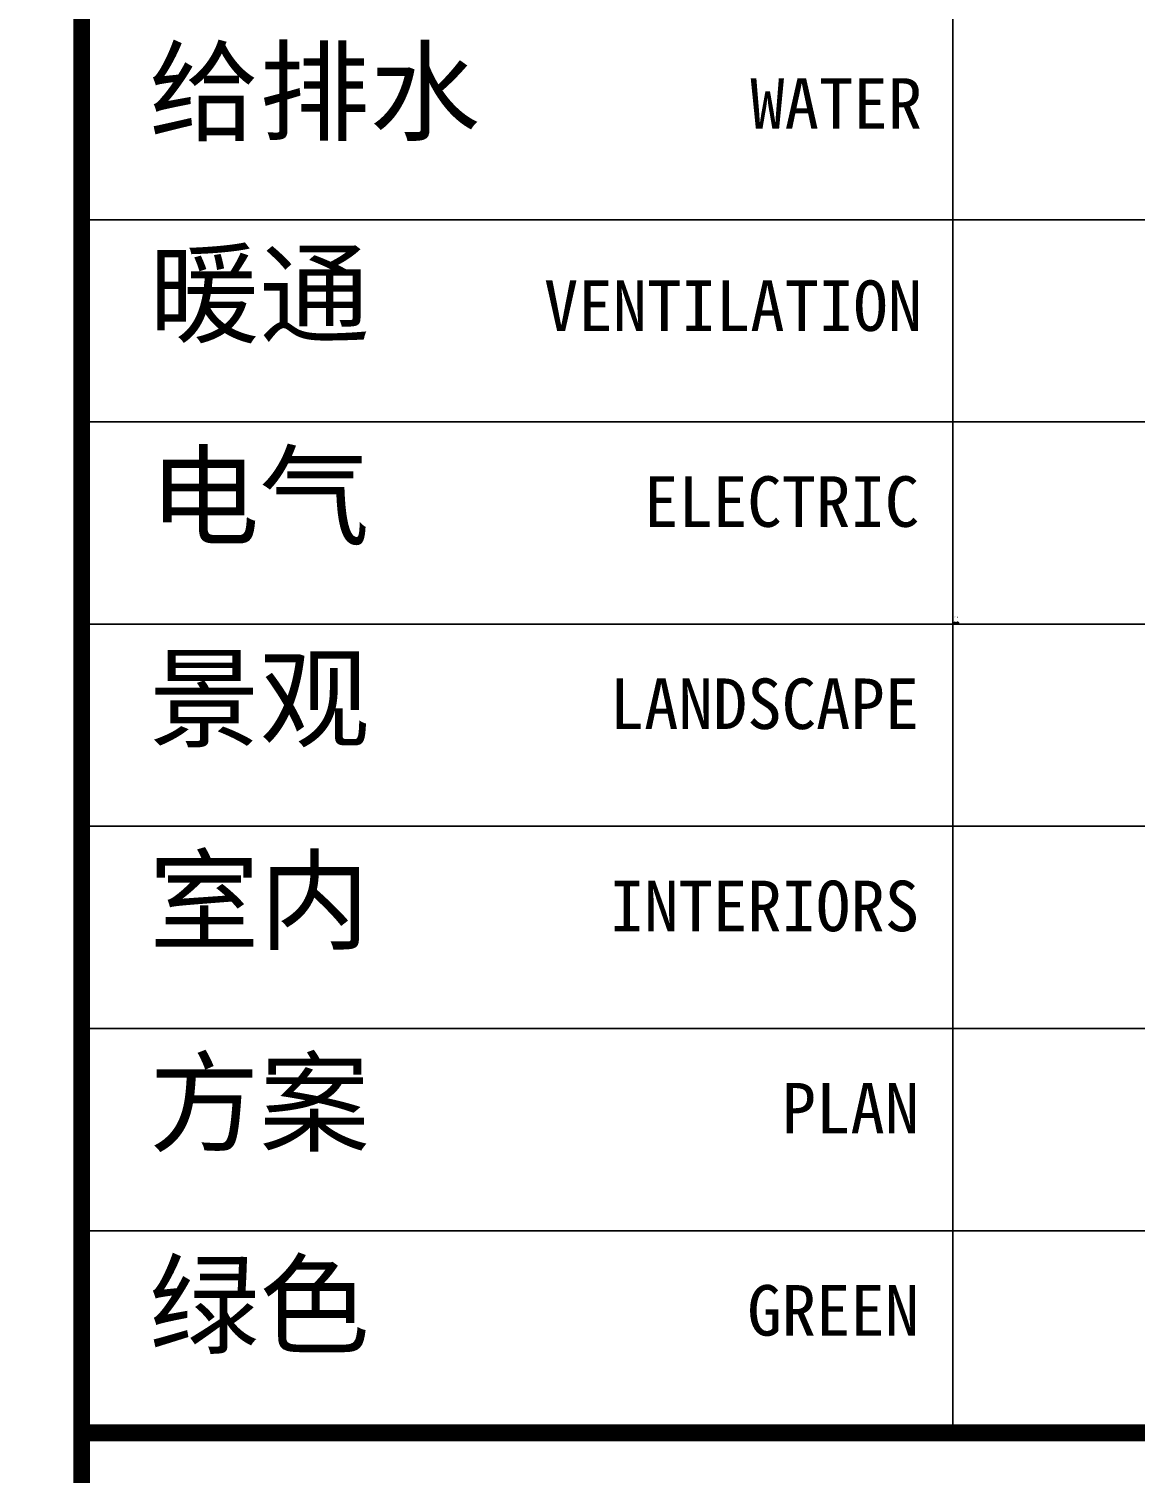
# Model space of a CAD drawing. Extents: x -415214 to 475089, y -207485 to 163917.
# Drawn here: x 65809 to 69092, y 30645 to 34931 of the extents above; entities that cross this region are included whole.
import ezdxf
from ezdxf.enums import TextEntityAlignment as Align

# ---------------------------------------------------------------- set-up
doc = ezdxf.new("R2010")
doc.units = 0
doc.header["$LTSCALE"] = 800
doc.layers.get('0').update_dxf_attribs({"linetype": 'CONTINUOUS'})
doc.layers.add('TK_TEXT', color=7, linetype='CONTINUOUS', lineweight=18)
doc.layers.add('建筑签名', color=7, linetype='CONTINUOUS')
doc.layers.add('电子签名', color=5, linetype='CONTINUOUS')
doc.styles.add('图签信息$0$华文细黑', font='STXIHEI.TTF', dxfattribs={"height": 10})

# ---------------------------------------------------------------- blocks, each defined once
blk = doc.blocks.new('图签信息')
at = {"const_width": 0.5}
for points in [[(-65, 574), (-65, 500.5), (0, 500.5), (0, 574)], [(-65, 0), (0, 0), (0, 500.5), (-65, 500.5)]]:
    blk.add_lwpolyline(points, close=True, dxfattribs=at)
at = {"const_width": 0.05}
for points in [[(-39.145, 566.5), (-39.145, 500.5)], [(-65, 536.5), (0, 536.5)], [(-65, 530.5), (0, 530.5)], [(-65, 524.5), (0, 524.5)], [(-65, 518.5), (0, 518.5)], [(-65, 512.5), (0, 512.5)], [(-65, 512.5), (0, 512.5)], [(-65, 506.5), (0, 506.5)], [(-65, 500.5), (0, 500.5)]]:
    blk.add_lwpolyline(points, dxfattribs=at)
at = {"style": '图签信息$0$华文细黑'}
for s, p in [('给排水', (-63, 541.5)), ('暖通', (-63, 535.5)), ('电气', (-63, 529.5)), ('景观', (-63, 523.5)), ('室内', (-63, 517.5)), ('方案', (-63, 511.5)), ('绿色', (-63, 505.5))]:
    blk.add_text(s, height=2.4, dxfattribs=at).set_placement(p, align=Align.TOP_LEFT)
for s, p in [('WATER', (-40.056, 540.698)), ('VENTILATION', (-40.056, 534.698)), ('ELECTRIC', (-40.145, 528.886)), ('LANDSCAPE', (-40.145, 522.886)), ('INTERIORS', (-40.145, 516.886)), ('PLAN', (-40.145, 510.886)), ('GREEN', (-40.145, 504.886))]:
    blk.add_text(s, height=1.5, dxfattribs=at).set_placement(p, align=Align.TOP_RIGHT)
blk = doc.blocks.new('图签-A1')
at = {"color": 2}
blk.add_blockref('图签信息', (0, 0), dxfattribs=at)
blk = doc.blocks.new('图框-A1')
at = {"const_width": 0.5}
blk.add_lwpolyline([(766, 584), (25, 584), (25, 10), (766, 10)], close=True, dxfattribs=at)
blk = doc.blocks.new('104 13#平面_t3')
at = {"xscale": 100, "yscale": 100, "zscale": 100}
for name, p in [('图框-A1', (-10634.5, -20285.2)), ('图签-A1', (72465.5, -19285.2))]:
    blk.add_blockref(name, p, dxfattribs=at)
blk = doc.blocks.new('A$C25DF6930')
at = {"layer": 'TK_TEXT', "lineweight": 30, "const_width": 6.67}
for points in [[(2, 104), (18, 113), (47, 132), (90, 167), (85, 130), (74, 78), (58, 26), (50, 16), (46, 19), (43, 25), (41, 31)], [(35, 207), (60, 197), (80, 182), (84, 170)], [(49, 127), (62, 119), (73, 109), (85, 96), (102, 75), (108, 67)], [(115, 144), (122, 139), (130, 127)], [(152, 242), (162, 233), (177, 218), (180, 166), (185, 77), (185, 5), (177, 9), (167, 15), (156, 25), (142, 38)], [(218, 191), (229, 190), (242, 183), (252, 168)], [(221, 143), (233, 146), (253, 158), (276, 171), (290, 177)], [(236, 114), (253, 126), (264, 136), (275, 145), (285, 151)], [(238, 65), (258, 90), (288, 130), (307, 163)], [(293, 216), (286, 204), (276, 189), (263, 175)], [(283, 161), (281, 88), (278, 45), (278, 13)], [(313, 172), (327, 189), (336, 193), (339, 190), (341, 60), (329, 63), (319, 68), (312, 75), (303, 83), (295, 93)], [(302, 165), (312, 165), (323, 162), (331, 156), (338, 148)], [(318, 88), (327, 107), (347, 145), (367, 173), (391, 200), (396, 203), (399, 199), (399, 59), (392, 60), (386, 64), (381, 70), (377, 75), (373, 82), (370, 89)], [(361, 94), (370, 110), (388, 141), (399, 163), (406, 180), (413, 191)], [(362, 178), (377, 175), (384, 171), (392, 167)]]:
    blk.add_lwpolyline(points, dxfattribs=at)
blk = doc.blocks.new('UYTITU')
at = {"layer": '电子签名', "linetype": 'Continuous'}
h = blk.add_hatch(color=5, dxfattribs=at)
h.paths.add_polyline_path([(952, 12), (951, 13), (943, 11), (940, 8), (935, -7), (932, -9), (936, -16), (940, -13), (948, 2), (950, 3)], flags=16)
h.paths.add_polyline_path([(1256, 30), (1254, 31), (1252, 29), (1239, 23), (1232, 17), (1218, 9), (1213, 3), (1211, 3), (1205, -4), (1201, -14), (1193, -26), (1191, -43), (1194, -49), (1194, -55), (1197, -57), (1197, -66), (1211, -84), (1221, -84), (1226, -81), (1228, -76), (1237, -65), (1236, -56), (1239, -52), (1239, -45), (1241, -43), (1241, -37), (1246, -25), (1247, -14), (1250, -10), (1250, -3), (1255, 12), (1256, 22), (1258, 25)], flags=16)
h.paths.add_polyline_path([(1094, 105), (1100, 105), (1103, 104), (1106, 101), (1109, 92), (1109, 49), (1105, 25), (1102, 16), (1102, 5), (1099, -7), (1100, -19), (1098, -22), (1096, -44), (1092, -57), (1094, -60), (1093, -73), (1091, -78), (1093, -88), (1094, -117), (1091, -119), (1085, -119), (1082, -109), (1081, -92), (1079, -90), (1077, -77), (1077, -57), (1075, -49), (1079, -36), (1078, -31), (1081, -16), (1080, -9), (1082, -2), (1082, 12), (1085, 24), (1087, 43), (1089, 49), (1089, 75), (1085, 95), (1088, 102)])
h.paths.add_polyline_path([(777, 145), (793, 145), (825, 140), (836, 132), (838, 132), (843, 127), (848, 119), (846, 115), (849, 85), (843, 75), (843, 65), (839, 60), (839, 51), (835, 43), (835, 38), (838, 37), (855, 50), (865, 53), (874, 53), (879, 51), (886, 39), (887, 30), (885, 16), (886, 5), (885, -9), (883, -13), (883, -25), (879, -36), (880, -41), (878, -45), (878, -72), (882, -85), (885, -87), (890, -86), (910, -65), (923, -46), (921, -31), (919, -29), (918, -22), (916, -19), (916, -5), (918, -2), (918, 5), (922, 1), (927, 5), (928, 13), (932, 17), (932, 22), (943, 25), (951, 30), (963, 28), (968, 22), (968, 15), (966, 13), (967, 10), (962, -2), (954, -11), (947, -26), (947, -31), (944, -36), (949, -43), (960, -42), (988, -30), (1005, -17), (1013, -13), (1014, -10), (1035, 1), (1044, 12), (1051, 12), (1039, -2), (1023, -17), (1009, -26), (996, -38), (980, -49), (954, -59), (943, -59), (936, -56), (926, -73), (912, -87), (904, -98), (890, -107), (881, -107), (873, -104), (865, -95), (863, -81), (860, -75), (860, -51), (863, -48), (867, -10), (866, -7), (868, 0), (868, 12), (871, 15), (871, 31), (866, 37), (860, 36), (859, 33), (852, 28), (835, 11), (832, 5), (818, -9), (812, -19), (813, -20), (808, -24), (803, -31), (790, -43), (786, -43), (778, -38), (777, -28), (783, -23), (786, -13), (797, -2), (802, 7), (812, 15), (815, 30), (818, 36), (820, 37), (820, 41), (823, 46), (823, 52), (831, 71), (832, 101), (829, 113), (816, 122), (776, 125), (768, 133), (768, 139)])
h.paths.add_polyline_path([(680, 173), (683, 173), (688, 171), (690, 163), (700, 142), (708, 133), (708, 130), (712, 126), (713, 122), (725, 104), (724, 101), (728, 99), (728, 95), (730, 94), (732, 87), (751, 68), (755, 66), (754, 61), (740, 63), (728, 73), (718, 85), (716, 89), (708, 99), (702, 110), (695, 117), (690, 126), (688, 127), (688, 130), (669, 154), (665, 161), (664, 166), (667, 170), (666, 171), (673, 171)], flags=17)
h.paths.add_polyline_path([(413, 232), (421, 232), (426, 230), (428, 227), (428, 219), (426, 218), (425, 214), (415, 201), (415, 198), (409, 194), (408, 189), (403, 185), (400, 176), (390, 163), (387, 153), (380, 145), (380, 141), (372, 124), (372, 120), (362, 93), (359, 77), (360, 71), (358, 57), (362, 44), (362, 37), (373, 24), (382, 21), (404, 20), (411, 24), (418, 31), (418, 67), (412, 93), (409, 99), (409, 104), (406, 106), (406, 111), (403, 117), (403, 121), (406, 125), (417, 129), (425, 128), (438, 111), (443, 99), (446, 79), (444, 53), (441, 36), (439, 33), (439, 20), (444, 13), (455, 6), (469, -8), (475, -10), (478, -14), (484, -16), (491, -23), (499, -27), (501, -29), (509, -32), (510, -34), (533, -49), (568, -65), (588, -76), (595, -78), (602, -84), (608, -86), (612, -90), (618, -91), (626, -94), (627, -96), (666, -108), (676, -113), (694, -119), (701, -119), (702, -121), (721, -124), (723, -127), (737, -128), (752, -134), (763, -135), (766, -137), (834, -151), (854, -150), (880, -152), (883, -150), (899, -150), (903, -147), (914, -149), (921, -146), (948, -145), (957, -143), (964, -144), (980, -142), (984, -140), (1010, -138), (1012, -136), (1025, -137), (1020, -140), (1014, -140), (991, -149), (986, -149), (953, -157), (912, -160), (878, -166), (838, -166), (798, -163), (795, -161), (751, -153), (732, -146), (703, -141), (616, -113), (607, -107), (601, -106), (593, -99), (579, -94), (576, -91), (566, -88), (558, -82), (543, -77), (531, -69), (517, -64), (515, -60), (505, -53), (499, -52), (497, -49), (483, -42), (469, -32), (467, -29), (460, -26), (442, -11), (433, -7), (430, -7), (428, -10), (423, -48), (421, -50), (419, -63), (412, -80), (407, -107), (404, -110), (403, -114), (388, -120), (380, -118), (376, -114), (374, -106), (377, -97), (379, -97), (382, -103), (386, -106), (391, -96), (393, -89), (404, -54), (405, -37), (407, -35), (406, -32), (409, 0), (384, 2), (359, 10), (358, 13), (351, 18), (347, 24), (346, 32), (341, 42), (340, 64), (343, 90), (347, 106), (351, 109), (350, 113), (354, 121), (355, 127), (360, 135), (360, 138), (368, 153), (368, 157), (389, 190), (389, 194), (393, 197), (388, 200), (386, 197), (375, 195), (368, 192), (363, 193), (357, 189), (317, 185), (315, 183), (310, 183), (306, 180), (301, 180), (300, 192), (306, 197), (319, 205), (345, 205), (349, 207), (365, 210), (403, 224)])
h.paths.add_polyline_path([(329, 376), (330, 376), (330, 372), (333, 368), (333, 363), (338, 353), (338, 346), (341, 341), (342, 331), (345, 326), (349, 314), (354, 307), (355, 300), (363, 292), (360, 288), (352, 289), (346, 293), (332, 317), (329, 327), (320, 343), (321, 346), (318, 350), (316, 367), (323, 370)])
h.paths.add_polyline_path([(842, 399), (851, 399), (858, 392), (873, 375), (884, 346), (886, 336), (885, 328), (888, 319), (888, 302), (884, 295), (884, 279), (874, 248), (871, 244), (868, 233), (878, 222), (884, 208), (884, 168), (882, 167), (878, 157), (875, 141), (858, 110), (856, 108), (853, 108), (859, 133), (862, 139), (861, 140), (866, 159), (868, 161), (868, 191), (866, 198), (867, 200), (863, 210), (848, 218), (838, 218), (829, 211), (822, 198), (818, 198), (817, 202), (822, 209), (822, 217), (827, 227), (834, 235), (843, 238), (855, 236), (861, 236), (868, 258), (868, 266), (873, 285), (872, 297), (875, 304), (872, 311), (871, 327), (868, 330), (867, 341), (864, 345), (862, 355), (839, 384), (837, 393)])
h.paths.add_polyline_path([(1268, 422), (1277, 422), (1304, 419), (1323, 409), (1332, 393), (1332, 353), (1331, 344), (1329, 341), (1330, 336), (1328, 317), (1326, 313), (1327, 311), (1316, 214), (1317, 180), (1313, 72), (1315, 67), (1323, 67), (1333, 63), (1343, 52), (1344, 45), (1339, 37), (1335, 38), (1335, 41), (1328, 50), (1317, 52), (1314, 49), (1312, 35), (1312, -17), (1315, -29), (1315, -35), (1319, -48), (1320, -63), (1323, -71), (1321, -74), (1326, -80), (1326, -85), (1332, -97), (1333, -104), (1335, -107), (1335, -112), (1342, -120), (1349, -134), (1349, -137), (1360, -153), (1362, -160), (1365, -163), (1367, -167), (1366, -168), (1372, -172), (1380, -184), (1380, -192), (1376, -195), (1366, -194), (1354, -181), (1353, -177), (1350, -175), (1350, -172), (1342, -164), (1340, -158), (1337, -157), (1331, -141), (1328, -138), (1321, -125), (1320, -117), (1314, -110), (1310, -101), (1307, -89), (1308, -88), (1305, -82), (1305, -75), (1299, -57), (1300, -56), (1298, -42), (1296, -38), (1297, -35), (1295, -25), (1293, -22), (1294, -13), (1292, -9), (1292, 6), (1294, 15), (1292, 19), (1292, 46), (1280, 42), (1276, 37), (1277, 36), (1274, 27), (1275, 19), (1270, 1), (1269, -8), (1267, -11), (1262, -32), (1255, -41), (1251, -60), (1245, -70), (1241, -82), (1226, -96), (1221, -98), (1204, -96), (1196, -92), (1188, -85), (1175, -56), (1175, -26), (1182, -5), (1187, -1), (1196, 12), (1221, 32), (1223, 32), (1242, 44), (1248, 45), (1256, 50), (1258, 54), (1259, 66), (1257, 90), (1249, 119), (1246, 125), (1227, 140), (1219, 141), (1168, 157), (1166, 159), (1166, 165), (1171, 173), (1180, 173), (1209, 164), (1217, 164), (1226, 160), (1236, 158), (1249, 151), (1264, 137), (1270, 127), (1270, 121), (1272, 120), (1278, 82), (1276, 66), (1279, 61), (1291, 63), (1294, 65), (1293, 70), (1295, 72), (1294, 94), (1296, 170), (1298, 193), (1297, 219), (1300, 229), (1300, 252), (1302, 255), (1301, 266), (1304, 269), (1314, 365), (1313, 390), (1307, 398), (1292, 403), (1262, 403), (1257, 401), (1222, 397), (1220, 395), (1206, 393), (1200, 390), (1180, 389), (1154, 384), (1141, 384), (1134, 391), (1139, 398), (1145, 402), (1155, 403), (1163, 406), (1196, 408), (1224, 414), (1231, 414), (1240, 418), (1256, 419)])
h.paths.add_polyline_path([(456, 425), (463, 422), (466, 413), (463, 398), (463, 384), (459, 375), (459, 367), (454, 363), (453, 353), (442, 323), (442, 319), (437, 313), (424, 282), (417, 273), (417, 271), (415, 271), (417, 282), (422, 292), (422, 295), (432, 320), (434, 336), (441, 354), (441, 361), (444, 370), (444, 415), (449, 423)])
at = {"layer": '电子签名', "color": 5, "linetype": 'Continuous'}
for p, q in [((300, 192), (306, 197)), ((301, 180), (300, 192)), ((306, 180), (301, 180)), ((306, 197), (319, 205)), ((310, 183), (306, 180)), ((315, 183), (310, 183)), ((317, 185), (315, 183)), ((316, 367), (323, 370)), ((318, 350), (316, 367)), ((357, 189), (317, 185)), ((321, 346), (318, 350)), ((319, 205), (345, 205)), ((320, 343), (321, 346)), ((329, 327), (320, 343)), ((323, 370), (329, 376)), ((329, 376), (330, 376)), ((332, 317), (329, 327)), ((330, 376), (330, 372)), ((330, 372), (333, 368)), ((346, 293), (332, 317)), ((333, 368), (333, 363)), ((333, 363), (338, 353)), ((338, 353), (338, 346)), ((338, 346), (341, 341)), ((340, 64), (343, 90)), ((341, 42), (340, 64)), ((341, 341), (342, 331)), ((346, 32), (341, 42)), ((342, 331), (345, 326)), ((343, 90), (347, 106)), ((345, 326), (349, 314)), ((345, 205), (349, 207)), ((352, 289), (346, 293)), ((347, 24), (346, 32)), ((347, 106), (351, 109)), ((351, 18), (347, 24)), ((349, 314), (354, 307)), ((349, 207), (365, 210)), ((350, 113), (354, 121)), ((351, 109), (350, 113)), ((358, 13), (351, 18)), ((360, 288), (352, 289)), ((354, 307), (355, 300)), ((354, 121), (355, 127)), ((355, 300), (363, 292)), ((355, 127), (360, 135)), ((363, 193), (357, 189)), ((360, 71), (358, 57)), ((358, 57), (362, 44)), ((359, 10), (358, 13)), ((362, 93), (359, 77)), ((359, 77), (360, 71)), ((384, 2), (359, 10)), ((363, 292), (360, 288)), ((360, 138), (368, 153)), ((360, 135), (360, 138)), ((372, 120), (362, 93)), ((362, 44), (362, 37)), ((362, 37), (373, 24)), ((368, 192), (363, 193)), ((365, 210), (403, 224)), ((375, 195), (368, 192)), ((368, 157), (389, 190)), ((368, 153), (368, 157)), ((380, 141), (372, 124)), ((372, 124), (372, 120)), ((373, 24), (382, 21)), ((386, 197), (375, 195)), ((387, 153), (380, 145)), ((380, 145), (380, 141)), ((382, 21), (404, 20)), ((409, 0), (384, 2)), ((388, 200), (386, 197)), ((390, 163), (387, 153)), ((393, 197), (388, 200)), ((389, 194), (393, 197)), ((389, 190), (389, 194)), ((400, 176), (390, 163)), ((403, 185), (400, 176)), ((403, 224), (413, 232)), ((408, 189), (403, 185)), ((403, 121), (406, 125)), ((403, 117), (403, 121)), ((406, 111), (403, 117)), ((404, 20), (411, 24)), ((406, 125), (417, 129)), ((406, 106), (406, 111)), ((409, 104), (406, 106)), ((406, -32), (409, 0)), ((409, 194), (408, 189)), ((415, 198), (409, 194)), ((409, 99), (409, 104)), ((412, 93), (409, 99)), ((411, 24), (418, 31)), ((418, 67), (412, 93)), ((413, 232), (421, 232)), ((415, 271), (417, 282)), ((417, 271), (415, 271)), ((425, 214), (415, 201)), ((415, 201), (415, 198)), ((417, 282), (422, 292)), ((424, 282), (417, 273)), ((417, 273), (417, 271)), ((417, 129), (425, 128)), ((418, 31), (418, 67)), ((421, 232), (426, 230)), ((422, 295), (432, 320)), ((422, 292), (422, 295)), ((437, 313), (424, 282)), ((426, 218), (425, 214)), ((425, 128), (438, 111)), ((426, 230), (428, 227)), ((428, 219), (426, 218)), ((428, 227), (428, 219)), ((432, 320), (434, 336)), ((434, 336), (441, 354)), ((442, 319), (437, 313)), ((438, 111), (443, 99)), ((441, 36), (439, 33)), ((439, 33), (439, 20)), ((439, 20), (444, 13)), ((441, 361), (444, 370)), ((441, 354), (441, 361)), ((444, 53), (441, 36)), ((453, 353), (442, 323)), ((442, 323), (442, 319)), ((443, 99), (446, 79)), ((444, 415), (449, 423)), ((444, 370), (444, 415)), ((446, 79), (444, 53)), ((444, 13), (455, 6)), ((449, 423), (456, 425)), ((454, 363), (453, 353)), ((459, 367), (454, 363)), ((455, 6), (469, -8)), ((456, 425), (463, 422)), ((463, 384), (459, 375)), ((459, 375), (459, 367)), ((463, 422), (466, 413)), ((466, 413), (463, 398)), ((463, 398), (463, 384)), ((664, 166), (667, 170)), ((665, 161), (664, 166)), ((669, 154), (665, 161)), ((666, 171), (673, 171)), ((667, 170), (666, 171)), ((688, 130), (669, 154)), ((673, 171), (680, 173)), ((680, 173), (683, 173)), ((683, 173), (688, 171)), ((688, 171), (690, 163)), ((688, 127), (688, 130)), ((690, 126), (688, 127)), ((690, 163), (700, 142)), ((695, 117), (690, 126)), ((702, 110), (695, 117)), ((700, 142), (708, 133)), ((708, 99), (702, 110)), ((708, 133), (708, 130)), ((708, 130), (712, 126)), ((716, 89), (708, 99)), ((712, 126), (713, 122)), ((713, 122), (725, 104)), ((718, 85), (716, 89)), ((728, 73), (718, 85)), ((725, 104), (724, 101)), ((724, 101), (728, 99)), ((728, 99), (728, 95)), ((728, 95), (730, 94)), ((740, 63), (728, 73)), ((730, 94), (732, 87)), ((732, 87), (751, 68)), ((754, 61), (740, 63)), ((751, 68), (755, 66)), ((755, 66), (754, 61)), ((768, 139), (777, 145)), ((768, 133), (768, 139)), ((776, 125), (768, 133)), ((816, 122), (776, 125)), ((777, 145), (793, 145)), ((793, 145), (825, 140)), ((797, -2), (802, 7)), ((802, 7), (812, 15)), ((812, 15), (815, 30)), ((815, 30), (818, 36)), ((829, 113), (816, 122)), ((817, 202), (822, 209)), ((818, 198), (817, 202)), ((822, 198), (818, 198)), ((818, 36), (820, 37)), ((832, 5), (818, -9)), ((820, 41), (823, 46)), ((820, 37), (820, 41)), ((822, 217), (827, 227)), ((822, 209), (822, 217)), ((829, 211), (822, 198)), ((823, 52), (831, 71)), ((823, 46), (823, 52)), ((825, 140), (836, 132)), ((827, 227), (834, 235)), ((838, 218), (829, 211)), ((832, 101), (829, 113)), ((831, 71), (832, 101)), ((835, 11), (832, 5)), ((834, 235), (843, 238)), ((839, 51), (835, 43)), ((835, 43), (835, 38)), ((835, 38), (838, 37)), ((852, 28), (835, 11)), ((836, 132), (838, 132)), ((837, 393), (842, 399)), ((839, 384), (837, 393)), ((848, 218), (838, 218)), ((838, 132), (843, 127)), ((838, 37), (855, 50)), ((862, 355), (839, 384)), ((843, 65), (839, 60)), ((839, 60), (839, 51)), ((842, 399), (851, 399)), ((843, 238), (855, 236)), ((843, 127), (848, 119)), ((849, 85), (843, 75)), ((843, 75), (843, 65)), ((848, 119), (846, 115)), ((846, 115), (849, 85)), ((863, 210), (848, 218)), ((851, 399), (858, 392)), ((859, 33), (852, 28)), ((853, 108), (859, 133)), ((856, 108), (853, 108)), ((855, 236), (861, 236)), ((855, 50), (865, 53)), ((858, 110), (856, 108)), ((858, 392), (873, 375)), ((875, 141), (858, 110)), ((859, 133), (862, 139)), ((860, 36), (859, 33)), ((866, 37), (860, 36)), ((861, 236), (868, 258)), ((861, 140), (866, 159)), ((862, 139), (861, 140)), ((864, 345), (862, 355)), ((867, 200), (863, 210)), ((867, 341), (864, 345)), ((865, 53), (874, 53)), ((866, 198), (867, 200)), ((868, 191), (866, 198)), ((866, 159), (868, 161)), ((871, 31), (866, 37)), ((866, -7), (868, 0)), ((868, 330), (867, 341)), ((871, 327), (868, 330)), ((868, 266), (873, 285)), ((868, 258), (868, 266)), ((871, 244), (868, 233)), ((868, 233), (878, 222)), ((868, 161), (868, 191)), ((868, 12), (871, 15)), ((868, 0), (868, 12)), ((872, 311), (871, 327)), ((874, 248), (871, 244)), ((871, 15), (871, 31)), ((875, 304), (872, 311)), ((872, 297), (875, 304)), ((873, 285), (872, 297)), ((873, 375), (884, 346)), ((884, 279), (874, 248)), ((874, 53), (879, 51)), ((878, 157), (875, 141)), ((878, 222), (884, 208)), ((882, 167), (878, 157)), ((879, 51), (886, 39)), ((884, 168), (882, 167)), ((884, 346), (886, 336)), ((888, 302), (884, 295)), ((884, 295), (884, 279)), ((884, 208), (884, 168)), ((886, 336), (885, 328)), ((885, 328), (888, 319)), ((887, 30), (885, 16)), ((885, 16), (886, 5)), ((886, 5), (885, -9)), ((886, 39), (887, 30)), ((888, 319), (888, 302)), ((918, 5), (922, 1)), ((918, -2), (918, 5)), ((922, 1), (927, 5)), ((927, 5), (928, 13)), ((928, 13), (932, 17)), ((932, 22), (943, 25)), ((932, 17), (932, 22)), ((940, 8), (935, -7)), ((943, 11), (940, 8)), ((940, -13), (948, 2)), ((943, 25), (951, 30)), ((951, 13), (943, 11)), ((948, 2), (950, 3)), ((950, 3), (952, 12)), ((951, 30), (963, 28)), ((952, 12), (951, 13)), ((967, 10), (962, -2)), ((963, 28), (968, 22)), ((968, 15), (966, 13)), ((966, 13), (967, 10)), ((968, 22), (968, 15)), ((1014, -10), (1035, 1)), ((1035, 1), (1044, 12)), ((1051, 12), (1039, -2)), ((1044, 12), (1051, 12)), ((1082, 12), (1085, 24)), ((1082, -2), (1082, 12)), ((1085, 95), (1088, 102)), ((1089, 75), (1085, 95)), ((1085, 24), (1087, 43)), ((1087, 43), (1089, 49)), ((1088, 102), (1094, 105)), ((1089, 49), (1089, 75)), ((1094, 105), (1100, 105)), ((1102, 5), (1099, -7)), ((1100, 105), (1103, 104)), ((1105, 25), (1102, 16)), ((1102, 16), (1102, 5)), ((1103, 104), (1106, 101)), ((1109, 49), (1105, 25)), ((1106, 101), (1109, 92)), ((1109, 92), (1109, 49)), ((1134, 391), (1139, 398)), ((1141, 384), (1134, 391)), ((1139, 398), (1145, 402)), ((1154, 384), (1141, 384)), ((1145, 402), (1155, 403)), ((1180, 389), (1154, 384)), ((1155, 403), (1163, 406)), ((1163, 406), (1196, 408)), ((1166, 165), (1171, 173)), ((1166, 159), (1166, 165)), ((1168, 157), (1166, 159)), ((1219, 141), (1168, 157)), ((1171, 173), (1180, 173)), ((1200, 390), (1180, 389)), ((1180, 173), (1209, 164)), ((1187, -1), (1196, 12)), ((1196, 408), (1224, 414)), ((1196, 12), (1221, 32)), ((1206, 393), (1200, 390)), ((1211, 3), (1205, -4)), ((1220, 395), (1206, 393)), ((1209, 164), (1217, 164)), ((1213, 3), (1211, 3)), ((1218, 9), (1213, 3)), ((1217, 164), (1226, 160)), ((1232, 17), (1218, 9)), ((1227, 140), (1219, 141)), ((1222, 397), (1220, 395)), ((1221, 32), (1223, 32)), ((1257, 401), (1222, 397)), ((1223, 32), (1242, 44)), ((1224, 414), (1231, 414)), ((1226, 160), (1236, 158)), ((1246, 125), (1227, 140)), ((1231, 414), (1240, 418)), ((1239, 23), (1232, 17)), ((1236, 158), (1249, 151)), ((1252, 29), (1239, 23)), ((1240, 418), (1256, 419)), ((1242, 44), (1248, 45)), ((1249, 119), (1246, 125)), ((1248, 45), (1256, 50)), ((1249, 151), (1264, 137)), ((1257, 90), (1249, 119)), ((1250, -3), (1255, 12)), ((1254, 31), (1252, 29)), ((1256, 30), (1254, 31)), ((1255, 12), (1256, 22)), ((1256, 419), (1268, 422)), ((1256, 50), (1258, 54)), ((1258, 25), (1256, 30)), ((1256, 22), (1258, 25)), ((1262, 403), (1257, 401)), ((1259, 66), (1257, 90)), ((1258, 54), (1259, 66)), ((1292, 403), (1262, 403)), ((1264, 137), (1270, 127)), ((1268, 422), (1277, 422)), ((1270, 1), (1269, -8)), ((1270, 127), (1270, 121)), ((1270, 121), (1272, 120)), ((1275, 19), (1270, 1)), ((1272, 120), (1278, 82)), ((1277, 36), (1274, 27)), ((1274, 27), (1275, 19)), ((1278, 82), (1276, 66)), ((1276, 66), (1279, 61)), ((1280, 42), (1276, 37)), ((1276, 37), (1277, 36)), ((1277, 422), (1304, 419)), ((1279, 61), (1291, 63)), ((1292, 46), (1280, 42)), ((1291, 63), (1294, 65)), ((1307, 398), (1292, 403)), ((1292, 19), (1292, 46)), ((1294, 15), (1292, 19)), ((1292, 6), (1294, 15)), ((1292, -9), (1292, 6)), ((1293, 70), (1295, 72)), ((1294, 65), (1293, 70)), ((1294, 94), (1296, 170)), ((1295, 72), (1294, 94)), ((1296, 170), (1298, 193)), ((1297, 219), (1300, 229)), ((1298, 193), (1297, 219)), ((1300, 252), (1302, 255)), ((1300, 229), (1300, 252)), ((1301, 266), (1304, 269)), ((1302, 255), (1301, 266)), ((1304, 419), (1323, 409)), ((1304, 269), (1314, 365)), ((1313, 390), (1307, 398)), ((1314, 49), (1312, 35)), ((1312, 35), (1312, -17)), ((1314, 365), (1313, 390)), ((1317, 180), (1313, 72)), ((1313, 72), (1315, 67)), ((1317, 52), (1314, 49)), ((1315, 67), (1323, 67)), ((1327, 311), (1316, 214)), ((1316, 214), (1317, 180)), ((1328, 50), (1317, 52)), ((1323, 409), (1332, 393)), ((1323, 67), (1333, 63)), ((1328, 317), (1326, 313)), ((1326, 313), (1327, 311)), ((1330, 336), (1328, 317)), ((1335, 41), (1328, 50)), ((1331, 344), (1329, 341)), ((1329, 341), (1330, 336)), ((1332, 353), (1331, 344)), ((1332, 393), (1332, 353)), ((1333, 63), (1343, 52)), ((1335, 38), (1335, 41)), ((1339, 37), (1335, 38)), ((1344, 45), (1339, 37)), ((1343, 52), (1344, 45)), ((374, -106), (377, -97)), ((376, -114), (374, -106)), ((380, -118), (376, -114)), ((377, -97), (379, -97)), ((379, -97), (382, -103)), ((388, -120), (380, -118)), ((382, -103), (386, -106)), ((386, -106), (391, -96)), ((403, -114), (388, -120)), ((391, -96), (393, -89)), ((393, -89), (404, -54)), ((404, -110), (403, -114)), ((404, -54), (405, -37)), ((407, -107), (404, -110)), ((405, -37), (407, -35)), ((407, -35), (406, -32)), ((412, -80), (407, -107)), ((419, -63), (412, -80)), ((421, -50), (419, -63)), ((423, -48), (421, -50)), ((428, -10), (423, -48)), ((430, -7), (428, -10)), ((433, -7), (430, -7)), ((442, -11), (433, -7)), ((460, -26), (442, -11)), ((467, -29), (460, -26)), ((469, -32), (467, -29)), ((469, -8), (475, -10)), ((483, -42), (469, -32)), ((475, -10), (478, -14)), ((478, -14), (484, -16)), ((497, -49), (483, -42)), ((484, -16), (491, -23)), ((491, -23), (499, -27)), ((499, -52), (497, -49)), ((499, -27), (501, -29)), ((505, -53), (499, -52)), ((501, -29), (509, -32)), ((515, -60), (505, -53)), ((509, -32), (510, -34)), ((510, -34), (533, -49)), ((517, -64), (515, -60)), ((531, -69), (517, -64)), ((543, -77), (531, -69)), ((533, -49), (568, -65)), ((558, -82), (543, -77)), ((566, -88), (558, -82)), ((576, -91), (566, -88)), ((568, -65), (588, -76)), ((579, -94), (576, -91)), ((593, -99), (579, -94)), ((588, -76), (595, -78)), ((601, -106), (593, -99)), ((595, -78), (602, -84)), ((607, -107), (601, -106)), ((602, -84), (608, -86)), ((616, -113), (607, -107)), ((608, -86), (612, -90)), ((612, -90), (618, -91)), ((703, -141), (616, -113)), ((618, -91), (626, -94)), ((626, -94), (627, -96)), ((627, -96), (666, -108)), ((666, -108), (676, -113)), ((676, -113), (694, -119)), ((777, -28), (783, -23)), ((778, -38), (777, -28)), ((786, -43), (778, -38)), ((783, -23), (786, -13)), ((786, -13), (797, -2)), ((790, -43), (786, -43)), ((803, -31), (790, -43)), ((808, -24), (803, -31)), ((813, -20), (808, -24)), ((818, -9), (812, -19)), ((812, -19), (813, -20)), ((860, -51), (863, -48)), ((860, -75), (860, -51)), ((863, -81), (860, -75)), ((863, -48), (867, -10)), ((865, -95), (863, -81)), ((873, -104), (865, -95)), ((867, -10), (866, -7)), ((881, -107), (873, -104)), ((880, -41), (878, -45)), ((878, -45), (878, -72)), ((878, -72), (882, -85)), ((883, -25), (879, -36)), ((879, -36), (880, -41)), ((890, -107), (881, -107)), ((882, -85), (885, -87)), ((885, -9), (883, -13)), ((883, -13), (883, -25)), ((885, -87), (890, -86)), ((890, -86), (910, -65)), ((904, -98), (890, -107)), ((912, -87), (904, -98)), ((910, -65), (923, -46)), ((926, -73), (912, -87)), ((916, -5), (918, -2)), ((916, -19), (916, -5)), ((918, -22), (916, -19)), ((919, -29), (918, -22)), ((921, -31), (919, -29)), ((923, -46), (921, -31)), ((936, -56), (926, -73)), ((935, -7), (932, -9)), ((932, -9), (936, -16)), ((936, -16), (940, -13)), ((943, -59), (936, -56)), ((954, -59), (943, -59)), ((947, -31), (944, -36)), ((944, -36), (949, -43)), ((954, -11), (947, -26)), ((947, -26), (947, -31)), ((949, -43), (960, -42)), ((962, -2), (954, -11)), ((980, -49), (954, -59)), ((960, -42), (988, -30)), ((996, -38), (980, -49)), ((988, -30), (1005, -17)), ((1009, -26), (996, -38)), ((1005, -17), (1013, -13)), ((1023, -17), (1009, -26)), ((1013, -13), (1014, -10)), ((1039, -2), (1023, -17)), ((1075, -49), (1079, -36)), ((1077, -57), (1075, -49)), ((1077, -77), (1077, -57)), ((1079, -90), (1077, -77)), ((1078, -31), (1081, -16)), ((1079, -36), (1078, -31)), ((1081, -92), (1079, -90)), ((1080, -9), (1082, -2)), ((1081, -16), (1080, -9)), ((1082, -109), (1081, -92)), ((1085, -119), (1082, -109)), ((1093, -73), (1091, -78)), ((1091, -78), (1093, -88)), ((1094, -117), (1091, -119)), ((1096, -44), (1092, -57)), ((1092, -57), (1094, -60)), ((1094, -60), (1093, -73)), ((1093, -88), (1094, -117)), ((1098, -22), (1096, -44)), ((1100, -19), (1098, -22)), ((1099, -7), (1100, -19)), ((1175, -26), (1182, -5)), ((1175, -56), (1175, -26)), ((1188, -85), (1175, -56)), ((1182, -5), (1187, -1)), ((1196, -92), (1188, -85)), ((1193, -26), (1191, -43)), ((1191, -43), (1194, -49)), ((1201, -14), (1193, -26)), ((1194, -49), (1194, -55)), ((1194, -55), (1197, -57)), ((1204, -96), (1196, -92)), ((1197, -57), (1197, -66)), ((1197, -66), (1211, -84)), ((1205, -4), (1201, -14)), ((1221, -98), (1204, -96)), ((1211, -84), (1221, -84)), ((1221, -84), (1226, -81)), ((1226, -96), (1221, -98)), ((1226, -81), (1228, -76)), ((1241, -82), (1226, -96)), ((1228, -76), (1237, -65)), ((1236, -56), (1239, -52)), ((1237, -65), (1236, -56)), ((1239, -45), (1241, -43)), ((1239, -52), (1239, -45)), ((1241, -37), (1246, -25)), ((1241, -43), (1241, -37)), ((1245, -70), (1241, -82)), ((1251, -60), (1245, -70)), ((1246, -25), (1247, -14)), ((1247, -14), (1250, -10)), ((1250, -10), (1250, -3)), ((1255, -41), (1251, -60)), ((1262, -32), (1255, -41)), ((1267, -11), (1262, -32)), ((1269, -8), (1267, -11)), ((1294, -13), (1292, -9)), ((1293, -22), (1294, -13)), ((1295, -25), (1293, -22)), ((1297, -35), (1295, -25)), ((1296, -38), (1297, -35)), ((1298, -42), (1296, -38)), ((1300, -56), (1298, -42)), ((1299, -57), (1300, -56)), ((1305, -75), (1299, -57)), ((1305, -82), (1305, -75)), ((1308, -88), (1305, -82)), ((1307, -89), (1308, -88)), ((1310, -101), (1307, -89)), ((1314, -110), (1310, -101)), ((1312, -17), (1315, -29)), ((1320, -117), (1314, -110)), ((1315, -29), (1315, -35)), ((1315, -35), (1319, -48)), ((1319, -48), (1320, -63)), ((1320, -63), (1323, -71)), ((1321, -125), (1320, -117)), ((1323, -71), (1321, -74)), ((1321, -74), (1326, -80)), ((1326, -80), (1326, -85)), ((1326, -85), (1332, -97)), ((1332, -97), (1333, -104)), ((1333, -104), (1335, -107)), ((1335, -107), (1335, -112)), ((1335, -112), (1342, -120))]:
    blk.add_line(p, q, dxfattribs=at)

msp = doc.modelspace()

# ---------------------------------------------------------------- block references
msp.add_blockref('104 13#平面_t3', (0, 0))
at = {"xscale": 0.01, "yscale": 0.01, "zscale": 0.01}
msp.add_blockref('UYTITU', (68553.1, 33166.6), dxfattribs=at)
at = {"layer": '建筑签名', "color": 7, "linetype": 'Continuous', "xscale": 0.026, "yscale": 0.026, "zscale": 0.026}
msp.add_blockref('A$C25DF6930', (68555.4, 33182.6), dxfattribs=at)

doc.saveas('drawing.dxf')
